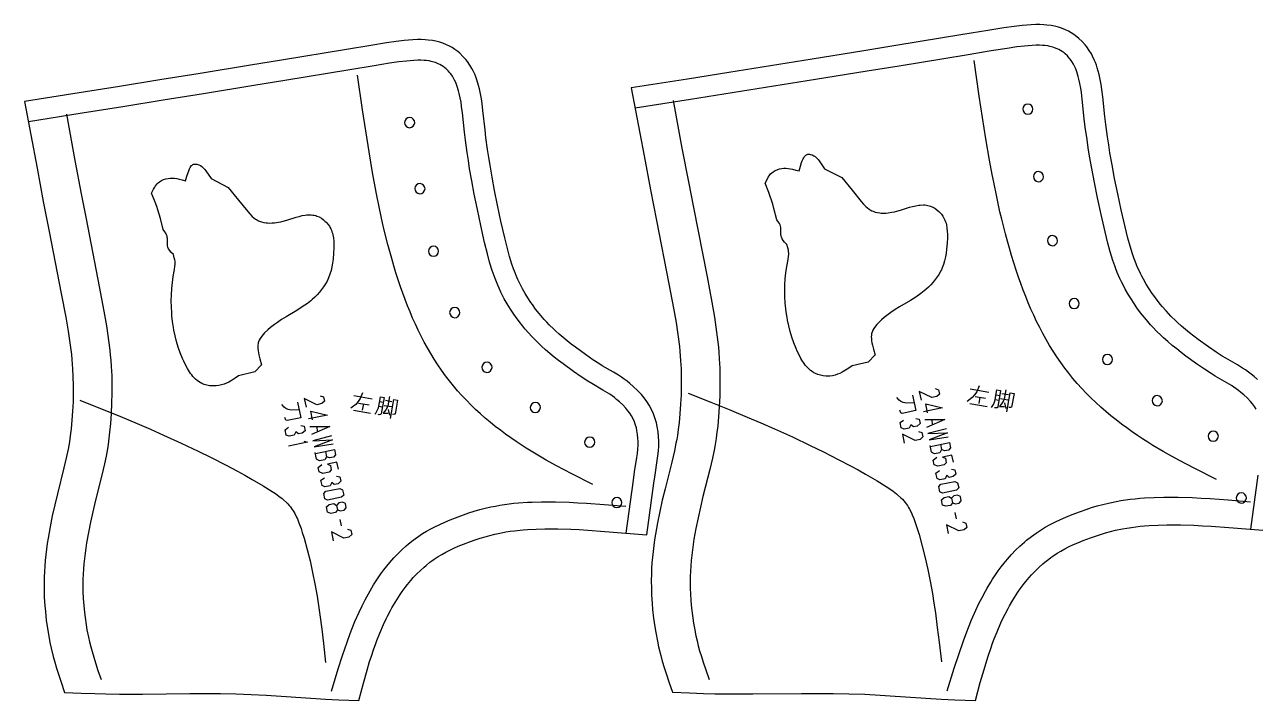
# Model space of a CAD drawing. Extents: x 870 to 2252, y -335 to 1751.
# Drawn here: x 923 to 1226.9, y 0 to 166.8 of the extents above; entities that cross this region are included whole.
import ezdxf

# ---------------------------------------------------------------- set-up
doc = ezdxf.new("R2010")
doc.units = 0

msp = doc.modelspace()

# ---------------------------------------------------------------- linework, layer by layer
for points in [[(1227.486938, 79.230896), (1226.601563, 79.981285), (1225.906982, 80.532455), (1225.202393, 81.058868), (1224.479248, 81.565659), (1223.753662, 82.04129), (1222.480347, 82.80941), (1219.607666, 84.436287), (1218.728027, 84.970978), (1217.198975, 85.96965), (1215.343018, 87.261757), (1212.785034, 89.11293), (1211.714478, 89.917618), (1210.6604, 90.736519), (1209.637573, 91.563477), (1208.64917, 92.401443), (1207.681396, 93.267067), (1207.254639, 93.66613), (1206.085571, 94.821365), (1205.467896, 95.469025), (1204.85498, 96.139023), (1203.926147, 97.206596), (1203.509521, 97.708084), (1202.641357, 98.803551), (1201.809692, 99.924103), (1201.439087, 100.449806), (1200.668457, 101.602615), (1199.952026, 102.758087), (1199.272217, 103.946129), (1198.846191, 104.745895), (1198.529785, 105.373085), (1198.112061, 106.251755), (1197.82373, 106.896759), (1197.547729, 107.549721), (1197.217896, 108.38121), (1197.001953, 108.960739), (1196.571777, 110.204727), (1195.974609, 112.143471), (1195.433838, 114.125114), (1194.758301, 116.873627), (1193.800171, 121.068787), (1192.933472, 125.075974), (1192.164673, 128.831436), (1191.531738, 132.168793), (1191.012573, 135.164337), (1190.69397, 137.155121), (1190.39624, 139.148788), (1189.98584, 142.170197), (1189.741943, 144.16629), (1189.219238, 149.004959), (1189.001465, 150.76152), (1188.816406, 151.993546), (1188.591797, 153.243011), (1188.319946, 154.495743), (1188.111938, 155.317841), (1187.885498, 156.110107), (1187.666016, 156.787308), (1187.414063, 157.475037), (1187.132324, 158.153702), (1186.708984, 159.03894), (1186.417847, 159.579254), (1185.883179, 160.462372), (1185.280884, 161.316513), (1184.876343, 161.82753), (1184.156982, 162.634872), (1183.362915, 163.390274), (1182.837891, 163.8284), (1182.089233, 164.377853), (1181.415771, 164.80426), (1180.745972, 165.17511), (1180.0354, 165.517853), (1179.063965, 165.907776), (1178.306885, 166.156357), (1177.3125, 166.415192), (1176.494629, 166.574249), (1175.437744, 166.714874), (1174.674927, 166.776047), (1173.675537, 166.812454), (1172.699219, 166.807068), (1171.539307, 166.761444), (1170.449463, 166.688324), (1169.362915, 166.589874), (1167.317505, 166.347305), (1164.843262, 165.986053), (1160.875488, 165.356674), (1154.660645, 164.335815), (1138.156006, 161.627457), (1130.250854, 160.345108), (1117.473389, 158.287842), (1107.204956, 156.645187), (1096.934082, 155.009247), (1086.661499, 153.378006), (1072.818237, 151.183945)], [(923, 147.827652), (926.07489, 131.352264), (927.621948, 123.172104), (929.057495, 115.726402), (932.038269, 100.471169), (933.149902, 94.594139), (933.744812, 91.133278), (934.097717, 88.820854), (934.257385, 87.662888), (934.537476, 85.343048), (934.655457, 84.180855), (934.841309, 81.852264), (934.939209, 79.955002), (934.995056, 77.738281), (934.997742, 75.964684), (934.948425, 73.68531), (934.84137, 71.407654), (934.677856, 69.133278), (934.47821, 67.051483), (934.263123, 65.291328), (934.048401, 63.860077), (933.889893, 62.932812), (933.717957, 62.008045), (933.339111, 60.164841), (932.703308, 57.411484), (931.089111, 50.999062), (930.433472, 48.282032), (929.822815, 45.554218), (929.269531, 42.81625), (928.785889, 40.068748), (928.574036, 38.691639), (928.384277, 37.312344), (928.218079, 35.931015), (928.077087, 34.54797), (927.962708, 33.162655), (927.876648, 31.776014), (927.82019, 30.387186), (927.794678, 28.978281), (927.814697, 26.863203), (927.865601, 25.453085), (927.996399, 23.33918), (928.118469, 21.931953), (928.351807, 19.825586), (928.643311, 17.727852), (928.870667, 16.334726), (929.262573, 14.254922), (929.558594, 12.876094), (930.056091, 10.821172), (930.424438, 9.461288), (930.870117, 7.95125), (931.345764, 6.449922), (932.01355, 4.458125), (932.87738, 1.97707), (936.945679, 1.805664), (940.336243, 1.682852), (943.049011, 1.609531), (946.446289, 1.557812), (952.109802, 1.551016), (963.825684, 1.663516), (967.609741, 1.680898), (971.392883, 1.664219), (975.174438, 1.599062), (978.953552, 1.470664), (982.63031, 1.277891), (985.080261, 1.121797), (993.654297, 0.529922), (997.330811, 0.314961), (1000.603577, 0.169141), (1005.514954, 0), (1006.662659, 4.278359), (1007.566162, 7.473125), (1008.205444, 9.590703), (1008.539673, 10.644804), (1009.242371, 12.741796), (1009.613159, 13.78375), (1009.998474, 14.82125), (1010.68866, 16.57), (1011.607544, 18.700468), (1012.264771, 20.101131), (1012.607483, 20.794569), (1013.322083, 22.165625), (1013.694519, 22.842655), (1014.47052, 24.178047), (1014.874695, 24.835506), (1015.716125, 26.128788), (1016.248413, 26.897264), (1016.985596, 27.902266), (1017.560303, 28.639961), (1018.3573, 29.60078), (1018.976746, 30.300194), (1019.833008, 31.204687), (1020.724487, 32.076092), (1021.649902, 32.911484), (1022.125, 33.314766), (1023.099365, 34.090626), (1023.598206, 34.462578), (1024.104736, 34.82336), (1025.140259, 35.509842), (1025.994141, 36.026405), (1026.984985, 36.575314), (1027.995117, 37.088516), (1029.021362, 37.570782), (1030.060669, 38.027031), (1031.342773, 38.556015), (1033.107178, 39.230938), (1034.294556, 39.649452), (1035.490479, 40.040703), (1036.694458, 40.402813), (1037.90625, 40.734219), (1039.125732, 41.033047), (1040.784424, 41.38195), (1041.835449, 41.56992), (1042.890747, 41.734688), (1043.949951, 41.877266), (1046.078003, 42.10078), (1047.145996, 42.183983), (1049.288086, 42.298904), (1051.435303, 42.353123), (1052.509888, 42.36039), (1054.658691, 42.340782), (1057.849243, 42.243202), (1059.96228, 42.142342), (1062.071655, 42.017811), (1066.282593, 41.714607), (1076.628296, 40.857185), (1078.380493, 53.612732), (1078.680908, 55.666485), (1079.230957, 59.203045), (1079.385132, 60.395935), (1079.505859, 61.624844), (1079.574707, 62.77906), (1079.590942, 64.00531), (1079.551514, 65.061714), (1079.436279, 66.288124), (1079.225952, 67.577499), (1079.01123, 68.525154), (1078.639404, 69.784058), (1078.290649, 70.726173), (1077.730347, 71.959763), (1077.212891, 72.895782), (1076.627197, 73.806015), (1075.999023, 74.657814), (1075.32373, 75.472267), (1074.327759, 76.53125), (1073.294922, 77.499374), (1072.430542, 78.236954), (1071.752563, 78.778282), (1071.065186, 79.295151), (1070.358887, 79.793198), (1069.650024, 80.26078), (1068.40979, 81.013512), (1065.621094, 82.602814), (1064.770752, 83.122887), (1063.290161, 84.095703), (1061.491821, 85.355782), (1059.01001, 87.1632), (1057.972534, 87.947968), (1056.951172, 88.746407), (1055.960693, 89.552498), (1055.003784, 90.368752), (1054.067261, 91.211792), (1053.65564, 91.599136), (1052.523315, 92.725151), (1051.926025, 93.355385), (1051.33313, 94.007652), (1050.432983, 95.049057), (1050.030151, 95.537025), (1049.189087, 96.605232), (1048.383667, 97.697342), (1048.025513, 98.208748), (1047.279541, 99.332031), (1046.586426, 100.45726), (1045.94104, 101.592422), (1045.196899, 103.032501), (1044.80603, 103.859917), (1044.539795, 104.459297), (1043.931885, 105.958588), (1043.731689, 106.498985), (1043.314941, 107.712029), (1042.736328, 109.603355), (1042.21228, 111.536713), (1041.557251, 114.220001), (1040.62793, 118.317574), (1039.787109, 122.232025), (1039.04126, 125.900391), (1038.427246, 129.160004), (1037.923706, 132.085785), (1037.614746, 134.029846), (1037.32605, 135.976791), (1036.928101, 138.927658), (1036.69165, 140.876633), (1036.184937, 145.604141), (1035.973511, 147.322342), (1035.793579, 148.528427), (1035.575073, 149.752182), (1035.310547, 150.979599), (1035.098389, 151.824066), (1034.690186, 153.180771), (1034.427612, 153.902802), (1034.152588, 154.569443), (1033.740234, 155.437958), (1033.455444, 155.970306), (1032.933472, 156.838898), (1032.344604, 157.679535), (1031.94751, 158.184921), (1031.242676, 158.981247), (1030.463379, 159.727112), (1029.946045, 160.161484), (1029.211304, 160.703827), (1028.549316, 161.125549), (1027.891357, 161.491943), (1027.193237, 161.830856), (1026.240112, 162.215927), (1025.494385, 162.462418), (1024.517944, 162.718353), (1023.712708, 162.875854), (1022.676636, 163.01445), (1021.927185, 163.074921), (1020.948792, 163.11055), (1019.994263, 163.105225), (1018.862488, 163.060226), (1017.799744, 162.988358), (1016.740112, 162.891632), (1014.749207, 162.653671), (1012.343567, 162.300003), (1008.489746, 161.684372), (1002.454956, 160.686249), (986.430115, 158.037964), (978.755066, 156.784134), (966.349121, 154.772491), (956.379333, 153.166245), (946.407166, 151.566711), (936.433289, 149.971634), (923, 147.827652)], [(1227.125244, 71.918945), (1226.706787, 72.56488), (1226.247437, 73.184021), (1225.751831, 73.777695), (1224.951782, 74.622772), (1224.098511, 75.417458), (1223.366943, 76.03746), (1222.795044, 76.491287), (1222.212036, 76.926834), (1221.617065, 77.343788), (1221.037598, 77.723709), (1219.906128, 78.406212), (1217.025879, 80.037384), (1216.008301, 80.655899), (1214.346924, 81.740898), (1212.390747, 83.102928), (1209.75769, 85.0084), (1208.617676, 85.865196), (1207.49231, 86.739571), (1206.38501, 87.63488), (1205.299561, 88.554962), (1204.239502, 89.503242), (1203.720093, 89.988785), (1202.446899, 91.24691), (1201.740479, 91.987694), (1201.04895, 92.743706), (1200.040527, 93.902847), (1199.549316, 94.494102), (1198.594116, 95.699257), (1197.67749, 96.93441), (1197.234375, 97.562775), (1196.380005, 98.840973), (1195.570313, 100.146988), (1194.807373, 101.479958), (1194.318237, 102.398315), (1193.949341, 103.129723), (1193.480469, 104.115738), (1193.146484, 104.86293), (1192.827881, 105.616676), (1192.45752, 106.550507), (1192.201904, 107.236366), (1191.723389, 108.620193), (1191.076294, 110.721283), (1190.496826, 112.844879), (1189.795654, 115.697144), (1188.821655, 119.961914), (1187.942871, 124.025429), (1187.160889, 127.844727), (1186.51355, 131.258163), (1185.981812, 134.325974), (1185.653809, 136.375504), (1185.34729, 138.42894), (1184.927734, 141.517609), (1184.675293, 143.58316), (1184.153076, 148.417297), (1183.948364, 150.068787), (1183.783936, 151.163315), (1183.588379, 152.250732), (1183.35437, 153.329178), (1183.18689, 153.991211), (1183.00647, 154.622452), (1182.844116, 155.123322), (1182.662354, 155.619492), (1182.473389, 156.07457), (1182.161133, 156.727692), (1181.988892, 157.047226), (1181.612671, 157.668793), (1181.194458, 158.261826), (1180.969604, 158.545746), (1180.489258, 159.084961), (1179.968018, 159.580811), (1179.692261, 159.810898), (1179.213013, 160.162689), (1178.814331, 160.415039), (1178.401123, 160.64386), (1177.975342, 160.849258), (1177.316772, 161.113556), (1176.867432, 161.261124), (1176.182373, 161.439484), (1175.670776, 161.53894), (1174.897217, 161.64183), (1174.378174, 161.683472), (1173.596558, 161.711914), (1172.813354, 161.707687), (1171.810425, 161.668243), (1170.850464, 161.60379), (1169.893433, 161.517059), (1167.986328, 161.290817), (1165.611206, 160.944092), (1161.688354, 160.321838), (1155.486816, 159.303238), (1138.977295, 156.594025), (1131.064453, 155.310501), (1118.281494, 153.252228), (1108.008911, 151.608948), (1097.735107, 149.972534), (1087.460693, 148.340973), (1073.76062, 146.169724)], [(1071.53833, 41.27914), (1073.330933, 54.328983), (1073.637939, 56.427498), (1074.181396, 59.921795), (1074.317139, 60.9725), (1074.420776, 62.026249), (1074.476685, 62.964607), (1074.489624, 63.943829), (1074.460449, 64.727814), (1074.374878, 65.638359), (1074.217651, 66.602264), (1074.073608, 67.237968), (1073.796997, 68.174454), (1073.571411, 68.783669), (1073.169678, 69.668358), (1072.832031, 70.279221), (1072.42627, 70.909683), (1071.980469, 71.514297), (1071.499512, 72.094292), (1070.722656, 72.920235), (1069.893921, 73.697105), (1069.183472, 74.30336), (1068.628296, 74.746559), (1068.062378, 75.172104), (1067.484619, 75.579529), (1066.921875, 75.950623), (1065.823608, 76.617264), (1063.027222, 78.210938), (1062.039063, 78.815392), (1060.426025, 79.875229), (1058.527222, 81.205704), (1055.970337, 83.06781), (1054.863403, 83.904999), (1053.770752, 84.759293), (1052.695801, 85.634064), (1051.642212, 86.532814), (1050.613525, 87.458824), (1050.109497, 87.932968), (1048.873291, 89.162262), (1048.1875, 89.885933), (1047.516357, 90.624451), (1046.536743, 91.757652), (1046.059692, 92.335701), (1045.132202, 93.513588), (1044.242188, 94.720543), (1043.812134, 95.334526), (1042.98291, 96.583122), (1042.197144, 97.858749), (1041.457031, 99.160385), (1040.624268, 100.772026), (1040.169189, 101.73539), (1039.844971, 102.465385), (1039.17627, 104.114372), (1038.928101, 104.784683), (1038.463501, 106.137032), (1037.835449, 108.189919), (1037.273071, 110.264687), (1036.592896, 113.051094), (1035.647827, 117.217964), (1034.794922, 121.188354), (1034.036133, 124.920235), (1033.407959, 128.255386), (1032.89209, 131.25296), (1032.573853, 133.255539), (1032.276245, 135.261948), (1031.869385, 138.27977), (1031.624512, 140.297806), (1031.118286, 145.020935), (1030.919678, 146.634445), (1030.760132, 147.703827), (1030.570435, 148.766403), (1030.343262, 149.820389), (1030.180786, 150.467178), (1029.848022, 151.57312), (1029.671631, 152.058197), (1029.488403, 152.502411), (1029.185791, 153.139999), (1029.018799, 153.452026), (1028.653931, 154.059052), (1028.248047, 154.638519), (1028.030029, 154.916016), (1027.563354, 155.443039), (1027.056885, 155.927963), (1026.78894, 156.152969), (1026.323242, 156.496719), (1025.936401, 156.743118), (1025.5354, 156.966476), (1025.121948, 157.167099), (1024.482666, 157.425461), (1024.046265, 157.569687), (1023.380737, 157.744141), (1022.884216, 157.841248), (1022.133118, 157.941711), (1021.629211, 157.982422), (1020.8703, 158.010071), (1020.109802, 158.005783), (1019.135864, 157.967102), (1018.203796, 157.903976), (1017.274536, 157.819214), (1015.422852, 157.597961), (1013.116882, 157.25882), (1009.308105, 156.650467), (1003.286865, 155.654526), (987.257019, 153.005463), (979.574341, 151.750458), (967.162842, 149.737808), (957.188782, 148.130936), (947.213745, 146.530853), (937.237793, 144.935471), (923.935974, 142.8125)], [(1217.30542, 54.519333), (1212.005493, 57.209805), (1208.061035, 59.282848), (1205.457764, 60.712616), (1204.166504, 61.446133), (1201.608276, 62.957771), (1200.343018, 63.738476), (1199.088135, 64.538162), (1197.844116, 65.357536), (1196.487183, 66.285271), (1195.14624, 67.239098), (1193.82251, 68.219254), (1192.5177, 69.225426), (1191.233276, 70.257851), (1189.970581, 71.316597), (1188.730957, 72.401604), (1187.516235, 73.512848), (1186.327637, 74.650429), (1185.166748, 75.814491), (1184.035034, 77.004883), (1182.933838, 78.221756), (1181.864868, 79.465034), (1180.829468, 80.734962), (1179.828979, 82.031052), (1178.841431, 83.386681), (1177.890991, 84.768707), (1176.976807, 86.175507), (1176.097656, 87.605743), (1175.252441, 89.057846), (1174.440308, 90.530426), (1173.660034, 92.021912), (1172.9104, 93.530739), (1172.190552, 95.05558), (1171.499146, 96.594803), (1170.835449, 98.146988), (1170.19812, 99.710815), (1169.58606, 101.284332), (1168.998413, 102.866676), (1168.433838, 104.455582), (1167.831421, 106.230896), (1167.255249, 108.012772), (1166.704224, 109.800659), (1166.17688, 111.594414), (1165.672363, 113.393555), (1165.189331, 115.197769), (1164.283203, 118.82019), (1163.857666, 120.637695), (1163.056152, 124.28347), (1162.312622, 127.941597), (1161.959717, 129.774567), (1161.301392, 133.35878), (1160.399536, 138.615662), (1159.556641, 143.88269), (1158.75647, 149.156906), (1157.474609, 157.95636)], [(1063.295654, 53.2775), (1058.149048, 55.906483), (1054.319092, 57.931953), (1051.791504, 59.328594), (1050.537842, 60.045235), (1048.054688, 61.521641), (1046.82666, 62.284138), (1045.608765, 63.065075), (1044.401611, 63.865234), (1043.083252, 64.772423), (1041.780396, 65.705078), (1040.494629, 66.663277), (1039.227295, 67.64695), (1037.979858, 68.65625), (1036.753784, 69.690933), (1035.550415, 70.751328), (1034.371094, 71.837189), (1033.217529, 72.948593), (1032.090698, 74.085625), (1030.992554, 75.248199), (1029.924194, 76.436485), (1028.886963, 77.650314), (1027.88269, 78.889923), (1026.912354, 80.154839), (1025.952515, 81.480392), (1025.029053, 82.831558), (1024.140991, 84.206871), (1023.28717, 85.604843), (1022.466553, 87.023979), (1021.678101, 88.462967), (1020.920654, 89.920311), (1020.193237, 91.394447), (1019.494751, 92.88398), (1018.824097, 94.387657), (1018.180237, 95.903748), (1017.562073, 97.431015), (1016.968506, 98.967735), (1016.39856, 100.51297), (1015.851074, 102.064529), (1015.266357, 103.799683), (1014.707153, 105.541092), (1014.17218, 107.288361), (1013.660461, 109.041016), (1013.170776, 110.799141), (1012.701904, 112.562103), (1011.822571, 116.101326), (1011.409668, 117.877029), (1010.631836, 121.438904), (1009.910461, 125.012573), (1009.568115, 126.8032), (1008.92926, 130.304916), (1008.054199, 135.441406), (1007.236389, 140.587738), (1006.460144, 145.741013), (1005.216675, 154.338669)], [(1072.818237, 151.183945), (1075.965088, 134.440582), (1077.559448, 126.06855), (1079.038818, 118.448158), (1082.110718, 102.834877), (1083.256348, 96.820351), (1083.869507, 93.278549), (1084.233154, 90.911758), (1084.397827, 89.726601), (1084.686523, 87.352226), (1084.808228, 86.162773), (1085, 83.779259), (1085.100952, 81.83754), (1085.158813, 79.568863), (1085.161743, 77.753708), (1085.111206, 75.420822), (1085.001221, 73.089882), (1084.83313, 70.76207), (1084.627686, 68.631523), (1084.40625, 66.830116), (1084.185425, 65.365349), (1084.022217, 64.416206), (1083.845337, 63.469803), (1083.455322, 61.583397), (1082.800781, 58.765583), (1081.139038, 52.20332), (1080.464111, 49.423084), (1079.835571, 46.631599), (1079.265991, 43.829571), (1078.768188, 41.017773), (1078.550171, 39.608318), (1078.354858, 38.196758), (1078.183838, 36.783009), (1078.038696, 35.367382), (1077.921143, 33.94957), (1077.83252, 32.530193), (1077.774658, 31.108709), (1077.748535, 29.666758), (1077.769409, 27.502069), (1077.822021, 26.058867), (1077.956909, 23.895351), (1078.082886, 22.455194), (1078.323364, 20.299492), (1078.624023, 18.152225), (1078.858398, 16.72625), (1079.262207, 14.597578), (1079.567261, 13.186406), (1080.079956, 11.083554), (1080.459351, 9.692031), (1080.918701, 8.146328), (1081.408691, 6.609766), (1082.09668, 4.571211), (1082.986694, 2.03207), (1087.17688, 1.856172), (1090.669067, 1.730117), (1093.463135, 1.654727), (1096.962158, 1.601406), (1099.295166, 1.588086), (1102.79541, 1.593711), (1114.862061, 1.707461), (1118.759399, 1.724805), (1122.655884, 1.707305), (1126.550781, 1.640195), (1130.443115, 1.508281), (1134.229858, 1.310547), (1136.753418, 1.150547), (1145.584229, 0.543711), (1149.370972, 0.32332), (1152.741821, 0.173711), (1157.800415, 0), (1158.982056, 4.379101), (1159.912354, 7.648945), (1160.570557, 9.816172), (1160.914551, 10.894882), (1161.638062, 13.040703), (1162.019775, 14.106914), (1162.416504, 15.168476), (1163.127075, 16.958124), (1164.073608, 19.139217), (1164.75061, 20.572851), (1165.103516, 21.282539), (1165.839478, 22.685585), (1166.2229, 23.378359), (1167.021851, 24.744648), (1167.437866, 25.417265), (1168.303955, 26.740038), (1168.852173, 27.526756), (1169.61145, 28.555311), (1170.203369, 29.310234), (1171.023926, 30.293203), (1171.662109, 31.009218), (1172.544556, 31.935429), (1173.463013, 32.827461), (1174.41626, 33.682499), (1174.90564, 34.095039), (1175.908936, 34.88879), (1176.422607, 35.269257), (1176.94397, 35.638165), (1178.009644, 36.340115), (1178.888672, 36.868477), (1179.909424, 37.430351), (1180.949951, 37.955505), (1182.006714, 38.448788), (1183.076904, 38.915585), (1184.397339, 39.45668), (1186.214844, 40.147381), (1187.437988, 40.575584), (1188.669556, 40.975819), (1189.909546, 41.346287), (1191.157471, 41.685352), (1192.413086, 41.990974), (1194.121582, 42.347851), (1195.204224, 42.540195), (1196.29126, 42.70871), (1197.382202, 42.854568), (1198.476563, 42.979023), (1199.574097, 43.083164), (1200.674072, 43.168163), (1202.880249, 43.285427), (1205.091553, 43.340584), (1206.19812, 43.347851), (1208.411011, 43.327381), (1211.696899, 43.22707), (1213.873291, 43.123554), (1216.045898, 42.995899), (1220.383057, 42.68504), (1230.886719, 41.819023)], [(1083.128052, 148.04097), (1085.328735, 136.326447), (1086.921265, 127.964806), (1088.148438, 121.638008), (1091.509644, 104.552299), (1092.692627, 98.312614), (1093.330322, 94.611519), (1093.709473, 92.138397), (1093.881714, 90.899956), (1094.185181, 88.419022), (1094.313965, 87.176208), (1094.426025, 85.932068), (1094.545166, 84.298706), (1094.659058, 81.972069), (1094.711914, 79.642456), (1094.71167, 77.598785), (1094.654175, 75.065666), (1094.53479, 72.534416), (1094.355713, 70.006363), (1094.148926, 67.784256), (1093.884277, 65.564644), (1093.748779, 64.617065), (1093.42688, 62.689178), (1093.245361, 61.729023), (1092.847656, 59.815193), (1092.184326, 56.955818), (1090.506714, 50.294258), (1089.876709, 47.692539), (1089.287109, 45.080818), (1088.751465, 42.459724), (1088.282715, 39.829647), (1088.077637, 38.511368), (1087.894287, 37.191055), (1087.734253, 35.86879), (1087.599243, 34.544571), (1087.490845, 33.218399), (1087.410889, 31.890663), (1087.360718, 30.560781), (1087.342285, 29.358593), (1087.362061, 27.553867), (1087.406006, 26.350702), (1087.516846, 24.547031), (1087.680176, 22.746717), (1087.898315, 20.921913), (1088.177856, 19.045235), (1088.395264, 17.799492), (1088.768066, 15.940312), (1089.048218, 14.708125), (1089.353882, 13.482578), (1089.685425, 12.264218), (1090.109253, 10.833789), (1090.562134, 9.41207), (1091.198608, 7.526133), (1092.022339, 5.177305)], [(1171.980225, 145.942459), (1171.893799, 146.422531), (1171.630249, 146.832932), (1171.229858, 147.111282), (1170.753296, 147.215195), (1170.273315, 147.128784), (1169.862915, 146.865341), (1169.584473, 146.464798), (1169.480591, 145.988235), (1169.566895, 145.50824), (1169.830444, 145.097763), (1170.230957, 144.819489), (1170.70752, 144.715576), (1171.1875, 144.801987), (1171.5979, 145.06543), (1171.876343, 145.465973), (1171.980225, 145.942459)], [(933.303406, 144.683746), (935.438599, 133.238129), (936.983887, 125.068359), (938.174683, 118.886482), (941.437195, 102.188515), (942.586121, 96.086479), (943.205627, 92.466324), (943.573975, 90.047417), (943.741211, 88.83625), (944.036011, 86.409843), (944.161255, 85.194298), (944.269958, 83.977577), (944.385925, 82.379059), (944.496948, 80.096954), (944.548157, 77.811874), (944.547791, 75.809685), (944.491455, 73.330002), (944.375122, 70.852188), (944.200623, 68.377495), (943.998657, 66.19828), (943.73999, 64.01992), (943.607544, 63.09), (943.294434, 61.2057), (943.117859, 60.267342), (942.731323, 58.396717), (942.086548, 55.601639), (940.456848, 49.08992), (939.845886, 46.551563), (939.274353, 44.003513), (938.754883, 41.446484), (938.300476, 38.880703), (938.101563, 37.594608), (937.923706, 36.306717), (937.768555, 35.016796), (937.637634, 33.725155), (937.532471, 32.431561), (937.454895, 31.136406), (937.40625, 29.839218), (937.388428, 28.670078), (937.407227, 26.914999), (937.479248, 25.16), (937.603027, 23.406796), (937.777039, 21.657578), (937.923889, 20.464531), (938.193726, 18.637266), (938.403564, 17.424257), (938.763794, 15.613789), (939.034485, 14.413828), (939.329956, 13.220156), (939.650391, 12.033476), (940.060669, 10.638711), (940.499207, 9.252227), (941.115417, 7.413008), (941.913086, 5.122304)], [(1019.335266, 142.600937), (1019.248962, 143.081009), (1018.985474, 143.491409), (1018.584961, 143.76976), (1018.108398, 143.873672), (1017.628418, 143.787262), (1017.217957, 143.523819), (1016.939636, 143.123276), (1016.835754, 142.646713), (1016.92218, 142.166718), (1017.185608, 141.756241), (1017.586121, 141.477966), (1018.062622, 141.374054), (1018.542664, 141.460464), (1018.953125, 141.723907), (1019.231384, 142.124451), (1019.335266, 142.600937)], [(1133.039795, 85.268867), (1131.330811, 83.512459), (1127.334229, 82.569099), (1126.542358, 82.016441), (1125.739746, 81.488319), (1124.915161, 81.009331), (1124.3479, 80.729332), (1123.762817, 80.489487), (1123.156616, 80.296837), (1122.510254, 80.154572), (1121.846924, 80.070663), (1121.511597, 80.050583), (1120.838989, 80.055275), (1120.171143, 80.119568), (1119.841797, 80.174332), (1119.197388, 80.329567), (1118.884644, 80.430038), (1118.283203, 80.67746), (1117.870361, 80.895584), (1117.477417, 81.14418), (1117.10376, 81.421288), (1116.748169, 81.724724), (1116.410156, 82.052223), (1116.088623, 82.40168), (1115.782959, 82.771049), (1115.492065, 83.157852), (1114.951782, 83.975815), (1114.700562, 84.402534), (1114.232056, 85.280899), (1113.802734, 86.177849), (1113.497192, 86.866913), (1112.94165, 88.247772), (1112.457031, 89.632774), (1112.039795, 91.023087), (1111.686279, 92.419334), (1111.3927, 93.822693), (1111.267456, 94.527306), (1111.057373, 95.943008), (1110.896484, 97.388474), (1110.834717, 98.125427), (1110.751709, 99.60527), (1110.724487, 101.091988), (1110.754883, 102.583633), (1110.844727, 104.078552), (1110.995728, 105.575195), (1111.209717, 107.071678), (1111.529907, 108.828163), (1111.644653, 109.631363), (1111.674683, 110.030815), (1111.679077, 110.428551), (1111.652344, 110.824257), (1111.601685, 111.163002), (1111.471558, 111.724487), (1111.235962, 112.507225), (1110.651123, 113.125664), (1110.338379, 113.509415), (1110.078247, 113.91082), (1109.890625, 114.33683), (1109.815308, 114.636909), (1109.777832, 114.949646), (1109.766968, 115.271759), (1109.774536, 116.419487), (1109.742676, 116.738472), (1109.682617, 117.020584), (1109.550537, 117.388786), (1109.371216, 117.743004), (1109.157593, 118.086754), (1108.760498, 118.64769), (1108.036499, 121.435349), (1107.741577, 122.473007), (1107.424316, 123.503708), (1107.136597, 124.362068), (1106.765503, 125.389725), (1105.874878, 127.683861), (1106.3302, 128.619873), (1106.631592, 129.154648), (1106.853394, 129.49144), (1107.227905, 129.956833), (1107.511963, 130.234482), (1107.808838, 130.469101), (1108.299561, 130.769257), (1108.832275, 131.007538), (1109.393311, 131.183624), (1109.968384, 131.298401), (1110.439087, 131.345978), (1110.99292, 131.353241), (1111.543335, 131.314255), (1112.090942, 131.236832), (1112.636475, 131.128555), (1113.451782, 130.925507), (1114.265259, 130.696213), (1114.565308, 131.832535), (1114.874634, 132.78894), (1115.025024, 133.175735), (1115.240723, 133.662933), (1115.387573, 133.950119), (1115.553223, 134.219727), (1115.742188, 134.45668), (1115.883545, 134.589493), (1116.038696, 134.696991), (1116.215698, 134.776993), (1116.415527, 134.8255), (1116.627441, 134.841827), (1116.847412, 134.829254), (1117.071167, 134.790817), (1117.513794, 134.650497), (1117.912598, 134.452927), (1118.258179, 134.218002), (1118.41687, 134.087143), (1118.710815, 133.802689), (1118.978394, 133.493469), (1119.226074, 133.166214), (1120.536499, 131.246124), (1124.767456, 129.086288), (1127.351563, 125.934486), (1129.615234, 123.13652), (1130.151123, 122.510818), (1130.716064, 121.926674), (1131.115479, 121.572227), (1131.537842, 121.25441), (1131.758667, 121.111595), (1132.239136, 120.853554), (1132.49939, 120.741051), (1133.040649, 120.55629), (1133.60437, 120.422066), (1134.18396, 120.334724), (1134.477661, 120.307381), (1135.069214, 120.283081), (1135.660889, 120.296051), (1136.246094, 120.342613), (1137.17627, 120.480347), (1137.783081, 120.607689), (1138.383179, 120.75808), (1139.278076, 121.015427), (1141.527222, 121.717537), (1142.281128, 121.928474), (1143.040283, 122.106758), (1143.800171, 122.237457), (1144.178833, 122.280113), (1144.931152, 122.310974), (1145.303589, 122.295425), (1145.672607, 122.256599), (1146.037842, 122.192924), (1146.398682, 122.10183), (1146.685181, 122.00824), (1147.245239, 121.768555), (1147.782959, 121.464722), (1148.292114, 121.103943), (1148.766479, 120.693008), (1148.98877, 120.471054), (1149.39917, 119.998398), (1149.759399, 119.493477), (1149.918457, 119.230736), (1150.105713, 118.876518), (1150.268555, 118.51355), (1150.408447, 118.142616), (1150.526855, 117.764175), (1150.625244, 117.379173), (1150.768188, 116.592064), (1150.848999, 115.786835), (1150.879517, 114.969177), (1150.871826, 114.144882), (1150.80896, 112.828003), (1150.683105, 111.366524), (1150.557495, 110.40699), (1150.390503, 109.46254), (1150.175415, 108.536133), (1149.905029, 107.630424), (1149.572876, 106.748474), (1149.381348, 106.316986), (1149.200806, 105.948395), (1148.801147, 105.227539), (1148.353638, 104.529572), (1147.862915, 103.856049), (1147.333008, 103.208084), (1146.768677, 102.587303), (1146.174072, 101.994957), (1145.553833, 101.432381), (1145.153076, 101.094727), (1144.328979, 100.452377), (1143.047974, 99.556992), (1141.72998, 98.720268), (1139.06189, 97.119415), (1137.986328, 96.454018), (1136.931519, 95.758003), (1136.24292, 95.268242), (1135.236328, 94.481674), (1134.585449, 93.915192), (1133.780273, 93.131752), (1133.443604, 92.767143), (1133.125854, 92.387924), (1132.702393, 91.791832), (1132.467896, 91.375664), (1132.368042, 91.161911), (1132.208374, 90.722931), (1132.150757, 90.497772), (1132.098389, 90.185661), (1132.073975, 89.766289), (1132.088745, 89.341133), (1132.152588, 88.742226), (1132.233765, 88.229492), (1132.334839, 87.721992), (1132.582886, 86.719254), (1133.021118, 85.232773)], [(981.529297, 82.826714), (979.820129, 81.070313), (975.823547, 80.126953), (975.03186, 79.574295), (974.229126, 79.046173), (973.40448, 78.567184), (972.837219, 78.287186), (972.252136, 78.04734), (971.646057, 77.854683), (970.999695, 77.712418), (970.336304, 77.628517), (970.000977, 77.608437), (969.32843, 77.613121), (968.660583, 77.677422), (968.331238, 77.732185), (967.686829, 77.887421), (967.374023, 77.987892), (966.772644, 78.235313), (966.359741, 78.453438), (965.966858, 78.702026), (965.593079, 78.979141), (965.23761, 79.282578), (964.899536, 79.610077), (964.578125, 79.959526), (964.272339, 80.328903), (963.981567, 80.715698), (963.441223, 81.533669), (963.190002, 81.960388), (962.721375, 82.838745), (962.292175, 83.735703), (961.986694, 84.424767), (961.431152, 85.805626), (960.946533, 87.19062), (960.529175, 88.580933), (960.175598, 89.977188), (959.882141, 91.380547), (959.756836, 92.085236), (959.546875, 93.500854), (959.385986, 94.946404), (959.324097, 95.683281), (959.241089, 97.163124), (959.213867, 98.649841), (959.244263, 100.141479), (959.334106, 101.636406), (959.485107, 103.133041), (959.699097, 104.629532), (960.019348, 106.386017), (960.134033, 107.189293), (960.164124, 107.588669), (960.168518, 107.986404), (960.141846, 108.382111), (960.091125, 108.720856), (959.96106, 109.282417), (959.725342, 110.065155), (959.140625, 110.68351), (958.82782, 111.067261), (958.567688, 111.468666), (958.380127, 111.894684), (958.304749, 112.194763), (958.267273, 112.507576), (958.256409, 112.829605), (958.263977, 113.977341), (958.232178, 114.296402), (958.171997, 114.578438), (958.039917, 114.94664), (957.860596, 115.300858), (957.647095, 115.644684), (957.25, 116.205544), (956.52594, 118.993202), (956.230896, 120.030853), (955.913818, 121.061562), (955.626099, 121.919922), (955.255005, 122.947578), (954.364258, 125.241714), (954.819641, 126.177734), (955.121094, 126.712494), (955.342712, 127.049294), (955.717346, 127.514687), (956.001404, 127.792343), (956.298279, 128.026947), (956.78894, 128.327103), (957.321777, 128.565384), (957.882629, 128.741562), (958.457764, 128.856247), (958.928589, 128.903824), (959.4823, 128.911087), (960.032715, 128.872101), (960.580444, 128.794678), (961.125916, 128.686401), (961.941223, 128.483353), (962.754639, 128.254059), (963.05481, 129.390472), (963.364136, 130.346786), (963.514404, 130.733597), (963.730164, 131.220779), (963.877014, 131.507965), (964.042725, 131.777573), (964.231689, 132.014526), (964.372925, 132.147415), (964.528076, 132.254837), (964.7052, 132.334839), (964.904907, 132.383362), (965.116882, 132.399689), (965.336853, 132.3871), (965.560669, 132.34874), (966.003235, 132.208435), (966.402039, 132.010773), (966.747559, 131.775864), (966.906372, 131.645004), (967.200195, 131.36055), (967.467712, 131.051331), (967.715454, 130.72406), (969.025818, 128.803986), (973.256775, 126.644218), (975.841003, 123.49234), (978.104614, 120.694374), (978.640442, 120.068748), (979.205505, 119.484528), (979.60498, 119.130074), (980.027222, 118.812263), (980.248169, 118.669449), (980.728516, 118.4114), (980.988831, 118.298904), (981.530151, 118.114136), (982.09375, 117.979996), (982.67334, 117.892654), (982.967102, 117.865234), (983.558655, 117.840935), (984.150208, 117.853905), (984.735474, 117.900467), (985.665588, 118.038277), (986.272461, 118.165619), (986.87262, 118.315933), (987.767456, 118.57328), (990.016602, 119.275391), (990.770508, 119.486328), (991.529724, 119.664688), (992.289612, 119.795311), (992.668335, 119.837967), (993.420593, 119.868828), (993.792969, 119.853279), (994.161987, 119.814453), (994.527344, 119.750778), (994.888123, 119.659683), (995.1745, 119.566093), (995.734558, 119.326401), (996.272339, 119.022652), (996.781555, 118.661797), (997.25592, 118.250854), (997.478088, 118.0289), (997.888672, 117.556244), (998.248718, 117.051323), (998.407898, 116.788589), (998.595154, 116.434372), (998.757935, 116.07148), (998.897888, 115.70047), (999.016235, 115.322029), (999.114685, 114.937027), (999.257568, 114.149918), (999.338318, 113.344688), (999.368896, 112.527031), (999.361206, 111.702728), (999.29834, 110.385857), (999.172546, 108.92437), (999.046936, 107.964844), (998.880005, 107.02047), (998.664734, 106.093979), (998.394531, 105.188278), (998.062317, 104.306328), (997.870789, 103.87484), (997.690308, 103.506248), (997.290588, 102.785385), (996.843079, 102.087418), (996.352295, 101.413902), (995.822449, 100.765938), (995.258118, 100.145157), (994.663574, 99.552811), (994.043274, 98.990234), (993.642456, 98.652573), (992.81842, 98.010231), (991.537292, 97.114845), (990.219421, 96.278122), (987.551208, 94.677261), (986.475769, 94.011871), (985.420898, 93.315857), (984.7323, 92.826088), (983.725708, 92.039528), (983.07489, 91.473045), (982.269653, 90.689606), (981.933105, 90.324997), (981.615234, 89.945854), (981.191772, 89.349762), (980.957214, 88.933594), (980.857422, 88.719841), (980.697815, 88.280777), (980.640137, 88.055626), (980.587891, 87.743515), (980.563354, 87.324142), (980.578186, 86.898979), (980.64209, 86.300079), (980.723267, 85.787338), (980.824219, 85.279839), (981.072327, 84.277107), (981.51062, 82.790627)], [(1174.594116, 129.26004), (1174.50769, 129.740036), (1174.244141, 130.150497), (1173.84375, 130.428787), (1173.367188, 130.5327), (1172.887207, 130.446289), (1172.476807, 130.182846), (1172.198364, 129.782303), (1172.094482, 129.305817), (1172.180786, 128.825821), (1172.444336, 128.415344), (1172.844849, 128.136993), (1173.321411, 128.033157), (1173.801514, 128.119492), (1174.211792, 128.383011), (1174.490234, 128.783478), (1174.594116, 129.26004)], [(1021.871277, 126.300781), (1021.784973, 126.780777), (1021.521484, 127.191246), (1021.120972, 127.469528), (1020.644409, 127.573433), (1020.164429, 127.487106), (1019.754028, 127.223595), (1019.475708, 126.82312), (1019.371765, 126.346558), (1019.45813, 125.866562), (1019.721619, 125.456093), (1020.122192, 125.177811), (1020.598633, 125.073906), (1021.078674, 125.160233), (1021.489136, 125.423744), (1021.767456, 125.824219), (1021.871277, 126.300781)], [(1178.062744, 113.458862), (1177.97644, 113.938866), (1177.712891, 114.349335), (1177.312378, 114.627617), (1176.835938, 114.731522), (1176.355835, 114.645195), (1175.945435, 114.381676), (1175.667114, 113.981133), (1175.563232, 113.504646), (1175.649536, 113.024643), (1175.913086, 112.614174), (1176.313599, 112.335815), (1176.790161, 112.231987), (1177.270142, 112.318321), (1177.680542, 112.581833), (1177.958862, 112.9823), (1178.062744, 113.458862)], [(1025.237305, 110.861954), (1025.151001, 111.341949), (1024.887451, 111.752419), (1024.487061, 112.030701), (1024.010498, 112.134605), (1023.530457, 112.048203), (1023.119995, 111.78476), (1022.841675, 111.384216), (1022.737793, 110.90773), (1022.824219, 110.427734), (1023.087646, 110.017265), (1023.488159, 109.738907), (1023.964661, 109.634995), (1024.444702, 109.721405), (1024.855103, 109.984917), (1025.133545, 110.385391), (1025.237305, 110.861954)], [(1183.444214, 97.931755), (1183.35791, 98.411758), (1183.09436, 98.822227), (1182.693848, 99.100586), (1182.217285, 99.204414), (1181.737305, 99.11808), (1181.326904, 98.854568), (1181.048462, 98.454102), (1180.94458, 97.977539), (1181.031006, 97.497536), (1181.294556, 97.087067), (1181.694946, 96.808784), (1182.171509, 96.70488), (1182.651489, 96.79129), (1183.06189, 97.054726), (1183.340332, 97.455193), (1183.444214, 97.931755)], [(1030.460571, 95.691093), (1030.374146, 96.171089), (1030.110718, 96.581558), (1029.710083, 96.85984), (1029.233643, 96.963745), (1028.75354, 96.877419), (1028.34314, 96.613907), (1028.064819, 96.213432), (1027.960938, 95.73687), (1028.047363, 95.256874), (1028.310791, 94.846405), (1028.711304, 94.568123), (1029.187866, 94.464218), (1029.667847, 94.550545), (1030.078247, 94.814064), (1030.356567, 95.214531), (1030.460571, 95.691093)], [(1191.647827, 84.120041), (1191.561401, 84.600037), (1191.297974, 85.010506), (1190.897461, 85.288788), (1190.421021, 85.392693), (1189.940918, 85.30629), (1189.530518, 85.042847), (1189.252197, 84.642303), (1189.148315, 84.165817), (1189.234619, 83.685738), (1189.498169, 83.275352), (1189.898682, 82.996994), (1190.375244, 82.893082), (1190.855225, 82.979492), (1191.265625, 83.242928), (1191.543945, 83.643478), (1191.647827, 84.120041)], [(1038.424072, 82.196564), (1038.337646, 82.676636), (1038.074219, 83.087029), (1037.673706, 83.365387), (1037.197144, 83.469292), (1036.717041, 83.382889), (1036.306641, 83.119453), (1036.02832, 82.718903), (1035.924438, 82.24234), (1036.010864, 81.762344), (1036.274292, 81.351952), (1036.674805, 81.073593), (1037.151367, 80.969688), (1037.631348, 81.056091), (1038.041748, 81.319527), (1038.32019, 81.720078), (1038.424072, 82.196564)], [(1147.839233, 76.967613), (1148.702881, 76.67527), (1148.92627, 75.582222), (1148.242188, 74.995895), (1146.999146, 74.741837), (1143.916748, 76.277618), (1144.363525, 74.091522)], [(1158.674438, 77.628082), (1158.114746, 76.200195), (1157.541138, 75.429413), (1156.982544, 74.74324), (1156.070557, 74.032692), (1155.763916, 73.781677)], [(1156.497925, 76.924416), (1161.066772, 76.111206)], [(1161.729736, 72.283554), (1161.95166, 72.549492), (1162.21875, 73.069336), (1162.580811, 73.877769), (1162.656128, 74.300819), (1163.07019, 76.627541), (1164.000854, 76.461838), (1163.285645, 72.443008), (1163.121094, 72.254097), (1162.76001, 72.187378), (1162.506226, 72.232613)], [(1165.302979, 76.666603), (1164.888916, 74.339882)], [(936.660583, 74.07476), (942.115601, 71.893982), (946.472229, 70.126564), (950.816223, 68.320236), (954.067932, 66.927261), (957.316956, 65.493591), (961.622192, 63.527187), (965.888794, 61.500546), (969.058167, 59.942421), (972.769653, 58.054295), (975.53186, 56.59164), (977.365417, 55.587109), (979.194458, 54.55492), (981.932007, 52.946716), (984.127563, 51.588669), (984.967896, 51.031719), (985.784851, 50.450935), (986.569031, 49.839764), (986.945984, 49.521015), (987.663818, 48.853436), (988.002319, 48.502811), (988.325745, 48.140312), (988.632813, 47.764606), (988.9245, 47.37328), (989.458862, 46.552891), (989.703552, 46.125702), (990.152954, 45.242188), (990.359497, 44.787811), (990.741699, 43.858124), (991.252319, 42.42672), (991.562622, 41.458515), (991.992615, 40.032734), (992.777344, 37.21867), (993.480225, 34.40992), (994.108643, 31.600311), (994.669922, 28.783945), (995.206787, 25.741211), (995.574524, 23.416561), (995.912781, 21.082851), (996.375854, 17.568829), (996.800232, 14.042969), (997.334595, 9.332343)], [(990.89856, 71.680855), (988.899658, 71.629608), (988.10968, 71.780701), (987.473572, 72.052574), (987.094666, 72.377106), (986.51709, 73.01812)], [(990.41864, 73.592262), (991.198364, 69.777344), (987.85498, 69.093987), (987.519836, 69.20414), (987.251099, 69.86367)], [(995.971802, 75.218361), (996.835266, 74.926018), (997.058655, 73.83297), (996.374756, 73.246635), (995.131714, 72.992577), (992.049194, 74.528358), (992.495972, 72.342262)], [(1006.460754, 75.956406), (1005.901062, 74.528435), (1005.327454, 73.757736), (1004.76886, 73.07148), (1003.856873, 72.361015), (1003.550293, 72.110001)], [(1004.28418, 75.252731), (1008.853027, 74.439529)], [(1005.478699, 73.381638), (1008.059265, 72.92234)], [(1006.663269, 73.17086), (1006.384644, 71.605545)], [(1009.515991, 70.611794), (1009.737976, 70.877808), (1010.005066, 71.397575), (1010.367188, 72.206017), (1010.442505, 72.629143), (1010.856567, 74.95578), (1011.787231, 74.790154), (1011.07196, 70.771324), (1010.90741, 70.582344), (1010.546387, 70.515701), (1010.292542, 70.56086)], [(1010.688049, 73.763748), (1011.576355, 73.605705)], [(1012.097351, 74.080391), (1013.704895, 73.79422)], [(1013.089355, 74.994843), (1012.675232, 72.668121)], [(1013.347778, 69.580704), (1014.175964, 74.234138), (1015.106628, 74.068436), (1014.504333, 70.684135), (1014.27771, 70.637184), (1013.832092, 70.585625)], [(1050.365479, 72.27758), (1050.279175, 72.757576), (1050.015625, 73.168045), (1049.615112, 73.446404), (1049.13855, 73.550308), (1048.658569, 73.463905), (1048.248169, 73.200386), (1047.969849, 72.799919), (1047.865967, 72.323357), (1047.952271, 71.843361), (1048.215698, 71.432892), (1048.616333, 71.15461), (1049.092773, 71.050705), (1049.572876, 71.137108), (1049.983276, 71.400543), (1050.261597, 71.801094), (1050.365479, 72.27758)], [(1086.874634, 75.819336), (1092.493042, 73.586754), (1096.980347, 71.777382), (1101.454834, 69.928162), (1104.804077, 68.502228), (1108.150391, 67.034805), (1112.584839, 65.021835), (1116.979614, 62.947067), (1120.244385, 61.351833), (1124.066284, 59.419022), (1126.910889, 57.9216), (1128.799561, 56.893242), (1130.683594, 55.836601), (1133.50415, 54.190506), (1135.765625, 52.801445), (1136.630859, 52.231915), (1137.47229, 51.637695), (1138.280151, 51.012226), (1138.668457, 50.685974), (1139.408081, 50.002148), (1139.756958, 49.642849), (1140.09021, 49.271442), (1140.406738, 48.886288), (1140.706665, 48.485977), (1140.989624, 48.072536), (1141.256348, 47.646835), (1141.508301, 47.209805), (1141.970947, 46.305664), (1142.183838, 45.840584), (1142.577881, 44.889099), (1143.104614, 43.423477), (1143.424805, 42.432148), (1143.868286, 40.972927), (1144.677246, 38.093399), (1145.401611, 35.218788), (1146.04895, 32.343124), (1146.627075, 29.460312), (1147.180176, 26.34586), (1147.55896, 23.966757), (1147.907593, 21.578398), (1148.384888, 17.981915), (1148.82251, 14.37332), (1149.373779, 9.55207)], [(1142.766113, 73.430115), (1140.767212, 73.378868), (1139.977173, 73.529961), (1139.341064, 73.801834), (1138.96228, 74.126289), (1138.384644, 74.76738)], [(1142.286255, 75.341522), (1143.065796, 71.526604), (1139.722534, 70.843239), (1139.387451, 70.9534), (1139.118652, 71.61293)], [(1145.97937, 70.992302), (1145.532593, 73.178322), (1149.620972, 72.183083), (1144.948853, 71.228241)], [(1156.422974, 73.315269), (1160.65332, 72.562378)], [(1157.692383, 75.053322), (1160.272949, 74.594025)], [(1158.876953, 74.842537), (1158.598389, 73.277306)], [(1162.698364, 74.29332), (1163.544556, 74.142693)], [(1162.901733, 75.435509), (1163.790039, 75.277382)], [(1164.80896, 74.135895), (1164.419556, 73.419647), (1163.746338, 72.579254), (1165.010742, 72.57238)], [(1164.000488, 74.498009), (1165.777344, 74.181755)], [(1164.311035, 75.752068), (1165.918579, 75.465973)], [(1164.949829, 73.456207), (1165.316284, 72.08168)], [(1165.561401, 71.25238), (1166.389648, 75.905815), (1167.320313, 75.740196), (1166.718018, 72.355896), (1166.491455, 72.308945), (1166.045776, 72.257301)], [(1203.94812, 73.967072), (1203.861816, 74.447067), (1203.598389, 74.857536), (1203.197876, 75.135818), (1202.721313, 75.239723), (1202.241333, 75.15332), (1201.830811, 74.889885), (1201.55249, 74.489334), (1201.448608, 74.012848), (1201.535034, 73.532768), (1201.798462, 73.122383), (1202.198975, 72.844025), (1202.675537, 72.740112), (1203.155518, 72.826523), (1203.56604, 73.090034), (1203.844238, 73.490509), (1203.94812, 73.967072)], [(994.111877, 69.243042), (993.665039, 71.429062), (997.753418, 70.43383), (993.081238, 69.478981)], [(1004.20929, 71.643517), (1008.439636, 70.890625)], [(1010.484741, 72.621635), (1011.330811, 72.471016)], [(1012.595276, 72.464218), (1012.205933, 71.747887), (1011.532654, 70.907501), (1012.797058, 70.900703)], [(1011.786865, 72.826324), (1013.563599, 72.510078)], [(1012.736145, 71.784454), (1013.102539, 70.40992)], [(991.196228, 67.821014), (992.033508, 67.657265), (992.256958, 66.564217), (991.572937, 65.97789), (990.630005, 65.785233), (989.988586, 66.301559), (989.580261, 65.458984), (988.294373, 65.196251), (987.606628, 65.50219), (987.339417, 66.809532), (988.19043, 67.452339)], [(993.46051, 67.622971), (998.334167, 67.591949)], [(998.334167, 67.591949), (993.863464, 65.651245)], [(995.07373, 67.59539), (995.340942, 66.288124)], [(1143.063843, 69.570274), (1143.901123, 69.406441), (1144.12439, 68.313477), (1143.440552, 67.72715), (1142.497437, 67.534416), (1141.856079, 68.050819), (1141.447754, 67.208244), (1140.161987, 66.945503), (1139.474243, 67.251366), (1139.207031, 68.558784), (1140.057983, 69.201599)], [(1145.328125, 69.372223), (1150.201782, 69.341209)], [(1150.201782, 69.341209), (1145.731079, 67.400429)], [(1150.672974, 67.035118), (1146.049072, 65.84449), (1150.874634, 66.049255), (1146.360107, 64.322769), (1151.07605, 65.063316)], [(1146.941284, 69.34465), (1147.208496, 68.0373)], [(991.978577, 63.993359), (992.837708, 63.72242), (988.165527, 62.767498)], [(998.805542, 65.285858), (994.181519, 64.095314), (999.007019, 64.299995), (994.492493, 62.573593), (999.208496, 63.31414)], [(1063.790894, 63.714531), (1063.704468, 64.194527), (1063.44104, 64.604996), (1063.040405, 64.883278), (1062.563965, 64.987183), (1062.083862, 64.900856), (1061.673462, 64.637344), (1061.395142, 64.23687), (1061.29126, 63.760311), (1061.377686, 63.280312), (1061.641113, 62.869843), (1062.041626, 62.59156), (1062.518188, 62.487656), (1062.998169, 62.573982), (1063.408569, 62.837498), (1063.68689, 63.237968), (1063.790894, 63.714531)], [(1143.710327, 66.40699), (1144.573853, 66.114571), (1144.797241, 65.021523), (1144.113281, 64.435196), (1142.870239, 64.181129), (1139.787842, 65.716911), (1140.234619, 63.530819)], [(1217.776733, 65.201759), (1217.690308, 65.681755), (1217.42688, 66.092224), (1217.026367, 66.370506), (1216.549805, 66.474411), (1216.069824, 66.388008), (1215.659424, 66.124565), (1215.381104, 65.724022), (1215.2771, 65.247536), (1215.363525, 64.767456), (1215.626953, 64.357071), (1216.027588, 64.078712), (1216.504028, 63.974804), (1216.984131, 64.061211), (1217.394531, 64.324646), (1217.672852, 64.725197), (1217.776733, 65.201759)], [(994.823669, 60.953281), (999.49585, 61.908203), (999.763, 60.600857), (999.250549, 60.049606), (998.307556, 59.856796), (997.576904, 60.15406), (997.108276, 59.388515), (995.822327, 59.125622), (995.112793, 59.538826), (994.775452, 61.18906)], [(997.309753, 61.461483), (997.576904, 60.15406)], [(1146.691284, 62.702538), (1151.363403, 63.657459), (1151.630615, 62.350117), (1151.118042, 61.798866), (1150.175049, 61.606052), (1149.444458, 61.90332), (1148.97583, 61.137695), (1147.689941, 60.874882), (1146.980347, 61.288006), (1146.643066, 62.93832)], [(1149.177368, 63.210663), (1149.444458, 61.90332)], [(1000.488403, 57.051716), (1000.133545, 58.787731), (997.81897, 58.314686), (998.506592, 58.008671), (998.730042, 56.915623), (998.217529, 56.364372), (996.631531, 56.040234), (995.750549, 56.418282), (995.527161, 57.511326), (996.356201, 58.26125)], [(1152.355957, 58.800976), (1152.001099, 60.536991), (1149.686401, 60.063866), (1150.374146, 59.757927), (1150.597534, 58.664883), (1150.085083, 58.113632), (1148.499146, 57.78949), (1147.618042, 58.167538), (1147.394653, 59.260586), (1148.223755, 60.010506)], [(1000.034851, 55.338123), (1000.87207, 55.174297), (1001.09552, 54.081326), (1000.41156, 53.494999), (999.468567, 53.302185), (998.827148, 53.818592), (998.418823, 52.976093), (997.132935, 52.713203), (996.44519, 53.019218), (996.17804, 54.326561), (997.029053, 54.969376)], [(1151.902344, 57.087383), (1152.739624, 56.923553), (1152.963013, 55.830505), (1152.279175, 55.244179), (1151.33606, 55.051445), (1150.694702, 55.567772), (1150.286377, 54.725273), (1149.000488, 54.46246), (1148.312744, 54.768475), (1148.045654, 56.075741), (1148.896606, 56.718552)], [(1225.796387, 42.238865), (1227.641113, 55.594334)], [(997.118042, 49.727264), (996.85083, 51.034607), (997.358948, 51.607342), (1000.830933, 52.316952), (1001.52301, 51.989529), (1001.790222, 50.68211), (1001.27771, 50.130859), (997.805786, 49.421326), (997.118042, 49.727264)], [(1148.985474, 51.476521), (1148.718384, 52.783867), (1149.22644, 53.356602), (1152.698486, 54.066208), (1153.390503, 53.738789), (1153.657715, 52.431366), (1153.145264, 51.880116), (1149.673218, 51.170506), (1148.985474, 51.476521)], [(1000.255066, 47.050625), (1000.985596, 46.753357), (1001.928589, 46.946095), (1002.441101, 47.497341), (1002.217712, 48.590389), (1001.525574, 48.917812), (1000.582642, 48.725079), (1000.031616, 48.143593), (1000.255066, 47.050625), (999.764404, 46.392109), (998.649963, 46.164375), (997.790833, 46.43531), (997.523621, 47.742657), (998.203186, 48.350391), (999.317627, 48.578125), (1000.031616, 48.143593)], [(998.76593, 2.284531), (1000.441956, 7.801875), (1001.495972, 11.095976), (1002.617065, 14.367382), (1003.414185, 16.531641), (1003.830505, 17.607969), (1004.583496, 19.462656), (1005.602966, 21.792891), (1006.326233, 23.326563), (1007.087402, 24.840858), (1007.889099, 26.332617), (1008.305969, 27.069101), (1009.173523, 28.521444), (1009.624756, 29.236639), (1010.307617, 30.269375), (1010.982605, 31.235624), (1011.682739, 32.184296), (1012.408508, 33.113983), (1013.160706, 34.023983), (1014.157715, 35.152187), (1015.148621, 36.19281), (1016.178589, 37.196327), (1017.246277, 38.159374), (1017.794067, 38.624531), (1018.916626, 39.52039), (1019.49115, 39.950157), (1020.666138, 40.771248), (1021.266357, 41.161873), (1022.26886, 41.771797), (1023.469421, 42.439686), (1024.283691, 42.859608), (1025.522949, 43.456169), (1026.779785, 44.018436), (1028.050171, 44.552422), (1030.026733, 45.329453), (1031.356323, 45.814453), (1032.695435, 46.270466), (1034.043579, 46.694843), (1035.400757, 47.085545), (1036.766479, 47.439842), (1038.140869, 47.755703), (1039.261353, 47.982109), (1040.386841, 48.182655), (1041.516846, 48.358749), (1042.650879, 48.51125), (1043.788696, 48.64156), (1044.929565, 48.750858), (1047.218994, 48.911091), (1048.366821, 48.964294), (1050.665894, 49.023045), (1051.816406, 49.031094), (1054.117065, 49.009998), (1057.438721, 48.90781), (1059.607056, 48.803982), (1061.771973, 48.675938), (1066.093384, 48.365078), (1071.486938, 47.91906)], [(1070.510864, 48.806717), (1070.424561, 49.286716), (1070.161011, 49.697186), (1069.76062, 49.975468), (1069.284058, 50.079372), (1068.804077, 49.993046), (1068.393555, 49.72953), (1068.115234, 49.32906), (1068.011353, 48.852497), (1068.097656, 48.372498), (1068.361206, 47.962029), (1068.761719, 47.68375), (1069.238281, 47.579842), (1069.718262, 47.666172), (1070.128784, 47.929688), (1070.406982, 48.330154), (1070.510864, 48.806717)], [(1152.122559, 48.799805), (1152.853149, 48.502537), (1153.796143, 48.695351), (1154.308594, 49.246601), (1154.085205, 50.339569), (1153.393188, 50.666992), (1152.450073, 50.474335), (1151.89917, 49.892849), (1152.122559, 48.799805), (1151.631958, 48.141365), (1150.517578, 47.913631), (1149.658325, 48.18457), (1149.391113, 49.491913), (1150.070801, 50.099648), (1151.185181, 50.327461), (1151.89917, 49.892849)], [(1150.848755, 2.338867), (1152.574585, 7.985976), (1153.659912, 11.357383), (1154.814087, 14.705234), (1155.634766, 16.919882), (1156.063354, 18.02121), (1156.838745, 19.919374), (1157.888916, 22.304766), (1158.633789, 23.874569), (1159.417725, 25.424335), (1160.243286, 26.950859), (1160.672485, 27.704453), (1161.565552, 29.190233), (1162.030029, 29.921835), (1162.733032, 30.978476), (1163.428223, 31.967539), (1164.149292, 32.938477), (1164.896729, 33.889881), (1165.671143, 34.820896), (1166.69812, 35.975662), (1167.719482, 37.041134), (1168.780518, 38.068398), (1169.880493, 39.054024), (1170.44458, 39.530037), (1171.600464, 40.446522), (1172.192017, 40.886055), (1172.792358, 41.312695), (1174.019165, 42.125114), (1175.05127, 42.7491), (1176.287964, 43.432693), (1177.549927, 44.070194), (1178.832642, 44.668083), (1180.131958, 45.232773), (1181.681519, 45.865429), (1183.725098, 46.64082), (1185.099487, 47.12254), (1186.483276, 47.573242), (1187.876343, 47.990429), (1189.278442, 48.371834), (1190.689331, 48.714958), (1192.552124, 49.102928), (1193.711426, 49.308086), (1194.875488, 49.488163), (1196.043701, 49.64418), (1197.215454, 49.777458), (1198.390503, 49.889179), (1199.568359, 49.980583), (1201.930542, 50.107071), (1204.29834, 50.166992), (1205.483154, 50.174961), (1207.852417, 50.153084), (1211.273438, 50.048008), (1213.506714, 49.941444), (1215.736328, 49.810196), (1220.187378, 49.491524), (1225.742676, 49.034492)], [(1224.699951, 49.94363), (1224.613525, 50.42371), (1224.349976, 50.834099), (1223.949463, 51.112461), (1223.4729, 51.216366), (1222.99292, 51.129959), (1222.58252, 50.866444), (1222.304199, 50.465977), (1222.200317, 49.989414), (1222.286621, 49.509415), (1222.550171, 49.098946), (1222.950684, 48.820663), (1223.427124, 48.716755), (1223.907227, 48.803162), (1224.317627, 49.066601), (1224.595947, 49.467148), (1224.699951, 49.94363)], [(1152.705933, 46.382618), (1153.021362, 44.839569)], [(1000.838318, 44.633438), (1001.153748, 43.090313)], [(1154.567261, 44.048084), (1155.430786, 43.755741), (1155.654297, 42.662693), (1154.970337, 42.076366), (1153.727295, 41.822304), (1150.644775, 43.358086), (1151.091675, 41.17207)], [(1002.699768, 42.298828), (1003.563232, 42.006485), (1003.786682, 40.913513), (1003.102722, 40.327187), (1001.85968, 40.073048), (998.777222, 41.608826), (999.22406, 39.422813)]]:
    msp.add_lwpolyline(points)

doc.saveas('drawing.dxf')
